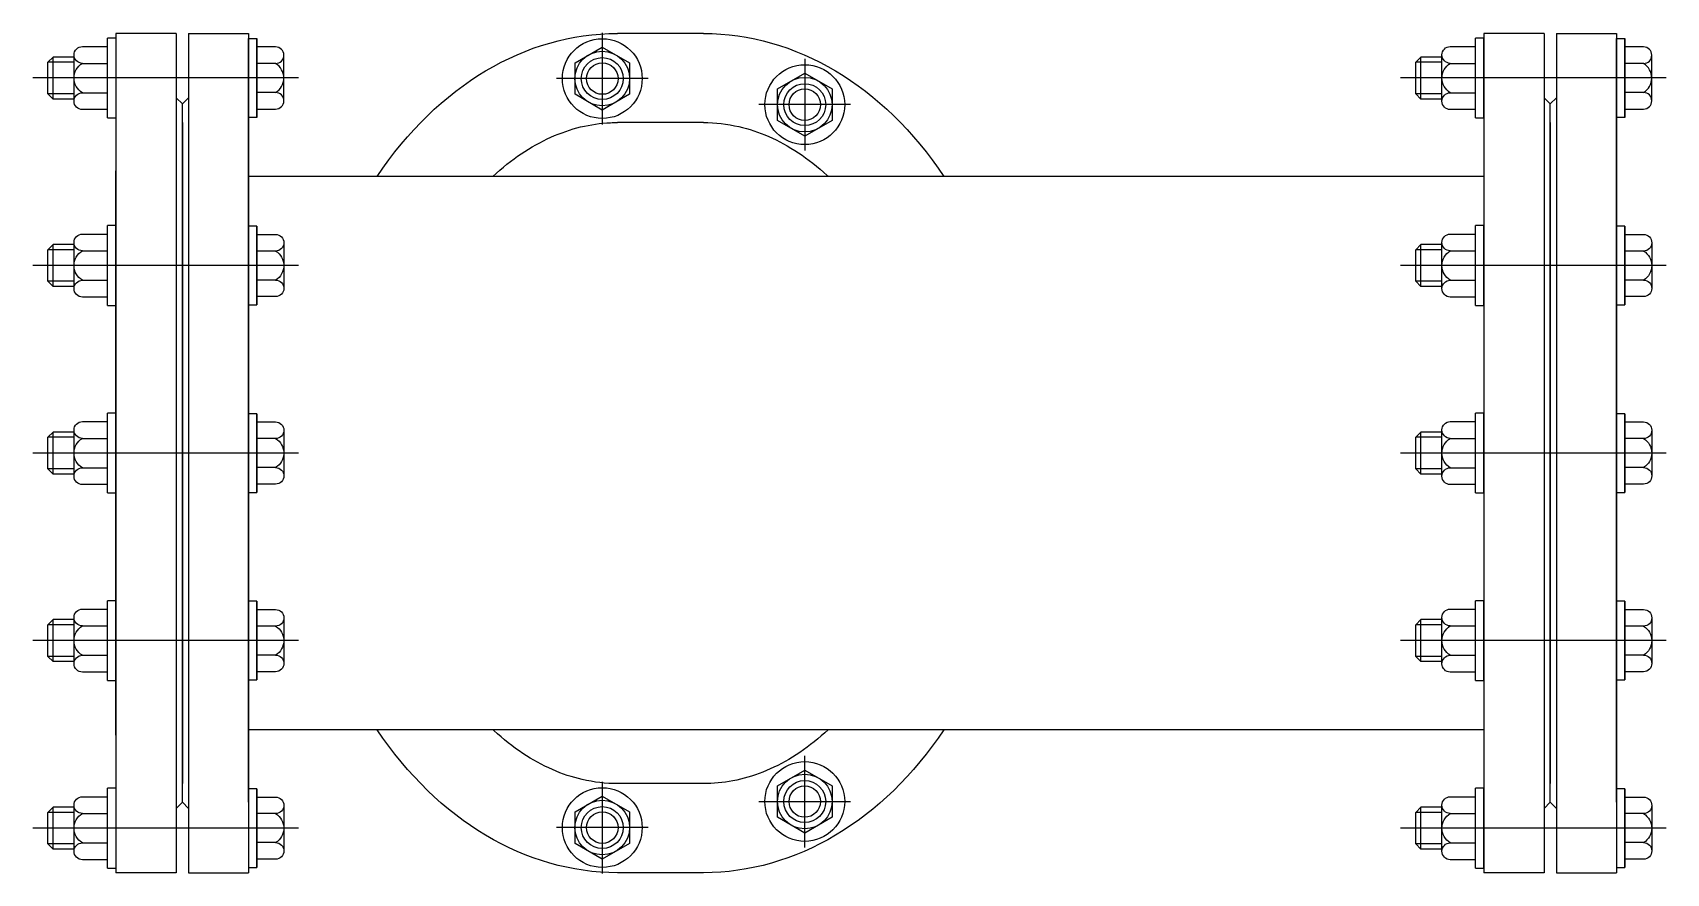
# Model space of a CAD drawing. Header units: millimetres. Extents: x 1218 to 72853, y -34712 to 16286.
# Drawn here: x 60603.2 to 60934, y 12926.4 to 13096.7 of the extents above; entities that cross this region are included whole.
import ezdxf

# ---------------------------------------------------------------- set-up
doc = ezdxf.new("R2010")
doc.units = ezdxf.units.MM
doc.styles.get("Standard").update_dxf_attribs({"font": 'arial.ttf'})

# ---------------------------------------------------------------- blocks, each defined once
blk = doc.blocks.new('bulong M20')
for p, q in [((25876.54, -5633.24, 1381.48), (25876.54, -5642.26, 1381.48)), ((25902.63, -5629.26, 1381.48), (25880.45, -5629.26, 1381.48)), ((25906.54, -5642.26, 1381.48), (25906.54, -5633.24, 1381.48)), ((25872.54, -5642.26, 1381.48), (25910.54, -5642.26, 1381.48)), ((25872.54, -5646.26, 1381.48), (25872.54, -5642.26, 1381.48)), ((25910.54, -5642.26, 1381.48), (25872.54, -5642.26, 1381.48)), ((25910.54, -5642.26, 1381.48), (25910.54, -5646.26, 1381.48)), ((25910.54, -5646.26, 1381.48), (25872.54, -5646.26, 1381.48))]:
    blk.add_line(p, q)
at = {"elevation": 1381.48}
for points in [[(25884.54, -5633.24), (25884.54, -5642.26)], [(25898.54, -5633.24), (25898.54, -5642.26)]]:
    blk.add_lwpolyline(points, dxfattribs=at)
for centre, radius, start, end in [((25880.54, -5633.26, 1381.48), 4, 0.24779, 179.75221), ((25891.54, -5637.41, 1381.48), 8.14, 30.73121, 149.26879), ((25902.54, -5633.26, 1381.48), 4, 0.24779, 179.75221)]:
    blk.add_arc(centre, radius, start, end)
blk = doc.blocks.new('dai oc M20')
for p, q in [((25872.54, -5702.26, 1381.48), (25872.54, -5698.26, 1381.48)), ((25872.54, -5698.26, 1381.48), (25910.54, -5698.26, 1381.48)), ((25910.54, -5698.26, 1381.48), (25910.54, -5702.26, 1381.48)), ((25872.54, -5702.26, 1381.48), (25910.54, -5702.26, 1381.48)), ((25876.54, -5702.26, 1381.48), (25876.54, -5714.28, 1381.48)), ((25906.54, -5714.28, 1381.48), (25906.54, -5702.26, 1381.48)), ((25880.45, -5718.26, 1381.48), (25902.63, -5718.26, 1381.48)), ((25881.54, -5718.26, 1381.48), (25881.54, -5728.26, 1381.48)), ((25884.04, -5718.26, 1381.48), (25884.04, -5730.76, 1381.48)), ((25899.04, -5718.26, 1381.48), (25899.04, -5730.76, 1381.48)), ((25901.54, -5718.26, 1381.48), (25901.54, -5728.26, 1381.48)), ((25881.54, -5728.26, 1381.48), (25901.54, -5728.26, 1381.48)), ((25884.04, -5730.76, 1381.48), (25881.54, -5728.26, 1381.48)), ((25884.04, -5730.76, 1381.48), (25899.04, -5730.76, 1381.48)), ((25899.04, -5730.76, 1381.48), (25901.54, -5728.26, 1381.48))]:
    blk.add_line(p, q)
at = {"elevation": 1381.48}
for points in [[(25884.54, -5714.28), (25884.54, -5702.26)], [(25898.54, -5714.28), (25898.54, -5702.26)]]:
    blk.add_lwpolyline(points, dxfattribs=at)
for centre, radius, start, end in [((25880.54, -5714.26, 1381.48), 4, 180.24779, 359.75221), ((25891.54, -5710.12, 1381.48), 8.14, 210.73121, 329.26879), ((25902.54, -5714.26, 1381.48), 4, 180.24779, 359.75221)]:
    blk.add_arc(centre, radius, start, end)
blk = doc.blocks.new('LOCY-FRONT-DN100 PCCC')
for p, q in [((-151.95, 85), (-151.95, -85)), ((-139.77, 85), (-151.95, 85)), ((-139.77, 85), (-139.77, -85)), ((-137.25, 85), (-137.25, -85)), ((-137.25, 85), (-125.08, 85)), ((-125.08, 85), (-125.08, -85)), ((-53.47, 85.16), (-53.47, 66.58)), ((-32.96, 85), (-50.37, 85)), ((125.08, 85), (125.08, -85)), ((137.25, 85), (125.08, 85)), ((137.25, 85), (137.25, -85)), ((139.77, 85), (139.77, -85)), ((139.77, 85), (151.95, 85)), ((151.95, 85), (151.95, -85)), ((-12.46, 79.88), (-12.46, 61.3)), ((-115.01, 75.98), (-168.82, 75.98)), ((-44.18, 75.86), (-62.75, 75.86)), ((162.02, 75.98), (108.21, 75.98)), ((-138.51, 70.73), (-139.77, 71.99)), ((-138.51, 70.73), (-137.25, 71.99)), ((-138.51, -70.73), (-138.51, 70.73)), ((-138.51, -70.73), (-138.51, 70.73)), ((-125.08, -70.73), (-125.08, 70.73)), ((-3.17, 70.58), (-21.74, 70.58)), ((138.51, 70.73), (137.25, 71.99)), ((138.51, 70.73), (139.77, 71.99)), ((138.51, -70.73), (138.51, 70.73)), ((138.51, -70.73), (138.51, 70.73)), ((151.95, -70.73), (151.95, 70.73)), ((-138.51, 66.95), (-138.51, -66.95)), ((-138.51, 66.95), (-138.51, -66.95)), ((-32.96, 66.95), (-50.37, 66.95)), ((138.51, 66.95), (138.51, -66.95)), ((138.51, 66.95), (138.51, -66.95)), ((-151.95, -57.15), (-151.95, 57.15)), ((-151.95, -56.04), (-151.95, 56.04)), ((125.08, 56.04), (-125.08, 56.04)), ((151.95, 56.04), (151.95, -56.04)), ((151.95, -56.04), (151.95, 56.04)), ((-115.01, 37.99), (-168.82, 37.99)), ((162.02, 37.99), (108.21, 37.99)), ((-115.01, 0), (-168.82, 0)), ((162.02, 0), (108.21, 0)), ((-115.01, -37.99), (-168.82, -37.99)), ((162.02, -37.99), (108.21, -37.99)), ((125.08, -56.04), (-125.08, -56.04)), ((-12.46, -79.88), (-12.46, -61.3)), ((-53.47, -66.56), (-53.47, -85.13)), ((-32.96, -66.95), (-50.37, -66.95)), ((-138.51, -70.73), (-139.77, -71.99)), ((-138.51, -70.73), (-137.25, -71.99)), ((-21.74, -70.58), (-3.17, -70.58)), ((138.51, -70.73), (137.25, -71.99)), ((138.51, -70.73), (139.77, -71.99)), ((-115.01, -75.98), (-168.82, -75.98)), ((-44.18, -75.86), (-62.75, -75.86)), ((162.02, -75.98), (108.21, -75.98)), ((-139.77, -85), (-151.95, -85)), ((-137.25, -85), (-125.08, -85)), ((-32.96, -85), (-50.37, -85)), ((137.25, -85), (125.08, -85)), ((139.77, -85), (151.95, -85))]:
    blk.add_line(p, q)
for points in [[(-58.99, 79.05), (-53.47, 82.24), (-47.94, 79.05), (-47.94, 72.67), (-53.47, 69.48), (-58.99, 72.67)], [(-17.98, 73.77), (-12.46, 76.96), (-6.93, 73.77), (-6.93, 67.39), (-12.46, 64.2), (-17.98, 67.39)], [(-6.93, -73.77), (-12.46, -76.96), (-17.98, -73.77), (-17.98, -67.39), (-12.46, -64.2), (-6.93, -67.39)], [(-58.99, -72.67), (-53.47, -69.48), (-47.94, -72.67), (-47.94, -79.05), (-53.47, -82.24), (-58.99, -79.05)]]:
    blk.add_lwpolyline(points, close=True)
for centre, radius in [((-53.47, 75.86), 8.08), ((-53.47, 75.86), 5.53), ((-53.47, 75.86), 4.25), ((-53.47, 75.86), 3.19), ((-12.46, 70.58), 8.08), ((-12.46, 70.58), 5.53), ((-12.46, 70.58), 4.25), ((-12.46, 70.58), 3.19), ((-12.46, -70.58), 8.08), ((-12.46, -70.58), 5.53), ((-53.47, -75.86), 8.08), ((-12.46, -70.58), 4.25), ((-12.46, -70.58), 3.19), ((-53.47, -75.86), 5.53), ((-53.47, -75.86), 4.25), ((-53.47, -75.86), 3.19)]:
    blk.add_circle(centre, radius)
at = {"extrusion": (0, 0, -1)}
for centre, start_param, end_param in [((-50.37, 0), -0.850963, 0), ((-32.96, 0), 0, 0.850963), ((-50.37, 0), 3.141593, 3.992556), ((-32.96, 0), 2.29063, 3.141593)]:
    blk.add_ellipse(centre, major_axis=(0, 85), ratio=0.76157, start_param=start_param, end_param=end_param, dxfattribs=at)
for points, knots in [([(-75.61, 56.04), (-73.75, 57.78), (-71.83, 59.31), (-67.9, 61.97), (-65.89, 63.08), (-61.87, 64.88), (-59.86, 65.57), (-55.83, 66.54), (-53.83, 66.82), (-51.34, 66.94), (-50.85, 66.95), (-50.37, 66.95)], [8.8054826, 8.8054826, 8.8054826, 8.8054826, 8.949668, 8.949668, 9.0962633, 9.0962633, 9.2428587, 9.2428587, 9.389454, 9.389454, 9.424778, 9.424778, 9.424778, 9.424778]), ([(-32.96, 66.95), (-30.58, 66.95), (-28.19, 66.68), (-23.79, 65.66), (-21.77, 65), (-17.75, 63.24), (-15.74, 62.15), (-11.78, 59.52), (-9.82, 57.98), (-7.85, 56.16), (-7.79, 56.1), (-7.72, 56.04)], [3.1415927, 3.1415927, 3.1415927, 3.1415927, 3.3159549, 3.3159549, 3.4625502, 3.4625502, 3.6091455, 3.6091455, 3.7557409, 3.7557409, 3.7608879, 3.7608879, 3.7608879, 3.7608879]), ([(-50.37, -66.95), (-52.76, -66.95), (-55.14, -66.68), (-59.54, -65.66), (-61.56, -65), (-65.58, -63.24), (-67.59, -62.15), (-71.56, -59.52), (-73.51, -57.98), (-75.48, -56.16), (-75.55, -56.1), (-75.61, -56.04)], [6.2831853, 6.2831853, 6.2831853, 6.2831853, 6.4575475, 6.4575475, 6.6041429, 6.6041429, 6.7507382, 6.7507382, 6.8973335, 6.8973335, 6.9024806, 6.9024806, 6.9024806, 6.9024806]), ([(-7.72, -56.04), (-9.58, -57.78), (-11.51, -59.31), (-15.43, -61.97), (-17.44, -63.08), (-21.46, -64.88), (-23.48, -65.57), (-27.5, -66.54), (-29.51, -66.82), (-31.99, -66.94), (-32.48, -66.95), (-32.96, -66.95)], [5.6638899, 5.6638899, 5.6638899, 5.6638899, 5.8080754, 5.8080754, 5.9546707, 5.9546707, 6.101266, 6.101266, 6.2478613, 6.2478613, 6.2831853, 6.2831853, 6.2831853, 6.2831853])]:
    blk.add_open_spline(points, degree=3, knots=knots)
at = {"extrusion": (0, 0, -1), "rotation": 90}
for name, p, xscale, yscale, zscale in [('dai oc M20', (-2271.81, -10936.99, 587.61), 0.4253497938207114, 0.4253497938207114, -0.4253497938133333), ('dai oc M20', (-2548.84, -10936.99, 587.61), 0.4253497938207114, 0.4253497938207114, -0.4253497938133333), ('dai oc M20', (-2271.81, -10974.97, 587.61), 0.4253497938207114, 0.4253497938207114, -0.4253497938133333), ('bulong M20', (-2244.95, -10830.07, 579.88), 0.419753086000128, 0.419753086000128, -0.419753086), ('dai oc M20', (-2548.84, -10974.97, 587.61), 0.4253497938207114, 0.4253497938207114, -0.4253497938133333), ('bulong M20', (-2521.98, -10830.07, 579.88), 0.419753086000128, 0.419753086000128, -0.419753086), ('dai oc M20', (-2271.81, -11012.96, 587.61), 0.4253497938207114, 0.4253497938207114, -0.4253497938133333), ('bulong M20', (-2244.95, -10868.05, 579.88), 0.419753086000128, 0.419753086000128, -0.419753086), ('dai oc M20', (-2548.84, -11012.96, 587.61), 0.4253497938207114, 0.4253497938207114, -0.4253497938133333), ('bulong M20', (-2521.98, -10868.05, 579.88), 0.419753086000128, 0.419753086000128, -0.419753086), ('dai oc M20', (-2271.81, -11050.95, 587.61), 0.4253497938207114, 0.4253497938207114, -0.4253497938133333), ('bulong M20', (-2244.95, -10906.04, 579.88), 0.419753086000128, 0.419753086000128, -0.419753086), ('dai oc M20', (-2548.84, -11050.95, 587.61), 0.4253497938207114, 0.4253497938207114, -0.4253497938133333), ('bulong M20', (-2521.98, -10906.04, 579.88), 0.419753086000128, 0.419753086000128, -0.419753086), ('dai oc M20', (-2271.81, -11088.94, 587.61), 0.4253497938207114, 0.4253497938207114, -0.4253497938133333), ('bulong M20', (-2244.95, -10944.03, 579.88), 0.419753086000128, 0.419753086000128, -0.419753086), ('dai oc M20', (-2548.84, -11088.94, 587.61), 0.4253497938207114, 0.4253497938207114, -0.4253497938133333), ('bulong M20', (-2521.98, -10944.03, 579.88), 0.419753086000128, 0.419753086000128, -0.419753086)]:
    blk.add_blockref(name, p, dxfattribs=dict(at, xscale=xscale, yscale=yscale, zscale=zscale))
at = {"xscale": 0.419753086000128, "yscale": 0.419753086000128, "zscale": 0.419753086000128, "rotation": 270}
for p in [(2244.95, 10944.03, -579.88), (2521.98, 10944.03, -579.88)]:
    blk.add_blockref('bulong M20', p, dxfattribs=at)
at = {"flags": 1}
for p in [(-151.95, 0), (151.95, 0)]:
    blk.add_attdef('AMC', p, '', height=0.5, dxfattribs=at)

msp = doc.modelspace()

# ---------------------------------------------------------------- block references
msp.add_blockref('LOCY-FRONT-DN100 PCCC', (60772.02, 13011.56))

doc.saveas('drawing.dxf')
